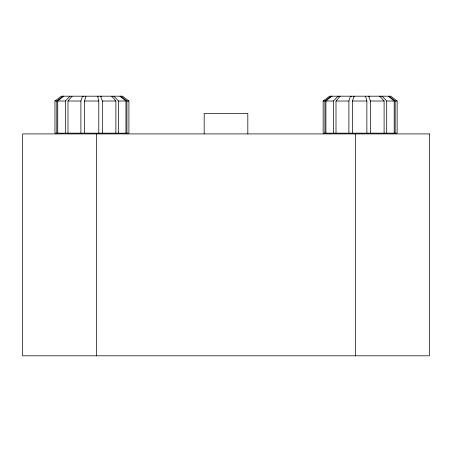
<?xml version="1.0" encoding="UTF-8"?>
<svg xmlns="http://www.w3.org/2000/svg" width="452" height="452" viewBox="0 0 452 452"><rect width="100%" height="100%" fill="white"/><g stroke="black" fill="none" stroke-linecap="round" stroke-linejoin="round"><path stroke-width="0.68" d="M72.117 96.197L67.981 101.011L67.981 133.17M340.141 96.197L336.005 101.011L336.005 133.17M365.555 96.197L366.871 101.011L366.871 133.17M80.897 133.17L80.897 101.011L82.281 96.897A3.124 1.831 -12.5 0 1 82.563 96.491L82.84 96.197M84.473 133.17L84.473 101.011L85.857 96.756A2.701 1.599 -10.6 0 0 85.812 96.361L85.739 96.197M348.893 133.17L348.893 101.011L350.306 96.796A3.119 1.853 -11.2 0 1 350.571 96.383L350.752 96.197M352.464 133.17L352.464 101.011L353.882 96.655A2.689 1.593 -12 0 0 353.837 96.259L353.814 96.197M97.604 96.197L98.79 101.011L98.79 133.17M98.124 96.197L98.05 96.355A2.701 1.599 10.7 0 0 98.016 96.485M83.044 96.508L83.354 96.197M65.365 133.17L65.365 101.011L69.998 96.197M333.395 133.17L333.395 101.011L338.028 96.197M332 96.197L331.666 96.536M331.791 96.197L325.898 101.011L325.898 133.17M63.664 96.197L57.743 101.011L57.743 133.17M63.805 96.197L63.5 96.485M351.181 96.553L351.622 96.197M54.952 101.011L61.365 96.197L122.498 96.197L128.916 101.011L128.916 133.17L54.952 133.17L54.952 101.011L56.788 101.011L62.884 96.197M323.163 101.011L329.581 96.197L390.709 96.197L397.127 101.011L397.127 133.17L323.163 133.17L323.163 101.011L324.943 101.011L329.819 97.107A2.797 0.424 -36.9 0 1 330.361 96.7L331.067 96.197M330.819 96.536L331.322 96.197M337.96 96.445L338.373 96.197M57.743 101.011L65.365 101.011M67.981 101.011L80.897 101.011M84.473 101.011L98.79 101.011M100.508 96.197L102.361 101.011L115.881 101.011L115.881 133.17M113.864 96.197L118.497 101.011L125.955 101.011L125.955 133.17M121.074 96.378A2.701 0.401 36.8 0 1 121.599 96.762L126.916 101.011L128.916 101.011M325.898 101.011L333.395 101.011M336.005 101.011L348.893 101.011M352.464 101.011L366.871 101.011M368.736 96.203L370.442 101.011L384.098 101.011L384.098 133.17M382.189 96.197L386.709 101.011L394.2 101.011L394.2 133.17M389.562 96.491L389.149 96.197L395.161 101.011L397.127 101.011M381.889 96.197L382.307 96.491M120.978 96.197L121.351 96.457M368.917 96.197L369.233 96.462M394.2 101.011L388.867 96.722A3.119 0.497 36.9 0 1 388.387 96.31L388.703 96.536M125.955 101.011L120.842 96.897M101.022 96.197L101.316 96.485M120.526 96.508L120.198 96.197M120.362 96.485L120.062 96.197M384.098 101.011L379.849 96.197M115.881 101.011L111.746 96.197M354.165 96.197L354.351 96.508M379.889 96.491L379.776 96.197M395.161 101.011L395.161 133.17M386.709 101.011L386.709 133.17M370.442 101.011L370.442 133.17M355.436 133.911L355.436 355.803M324.943 101.011L324.943 133.17M247.82 133.826L247.82 113.435L204.18 113.435L204.18 133.826M126.916 101.011L126.916 133.17M118.497 101.011L118.497 133.17M102.361 101.011L102.361 133.17M96.564 133.911L96.564 355.803M56.788 101.011L56.788 133.17M120.786 96.886A3.124 0.548 36.5 0 1 120.294 96.457M62.613 96.508A2.701 0.401 -36.8 0 1 62.788 96.378M429.4 133.911L22.6 133.911L22.6 355.803L429.4 355.803L429.4 133.911"/></g></svg>
